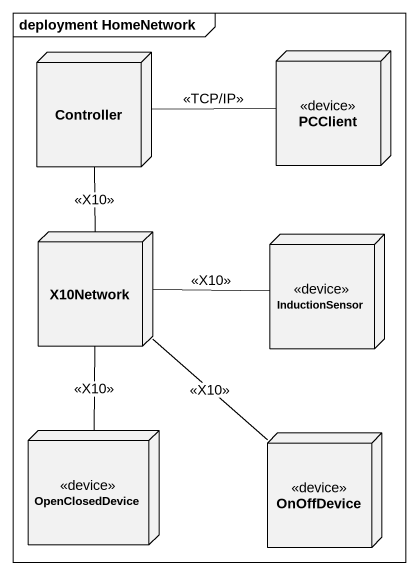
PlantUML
@startuml
mainframe deployment HomeNetwork
node Controller
node PCClient <<device>>
node X10Network
node InductionSensor <<device>>
node OpenClosedDevice <<device>>
node OnOffDevice <<device>>
Controller -- X10Network : <<X10>>
PCClient -left- Controller : <<TCP/IP>>
X10Network -right- InductionSensor : <<X10>>
X10Network -- OpenClosedDevice : <<X10>>
X10Network -- OnOffDevice : <<X10>>
@enduml
